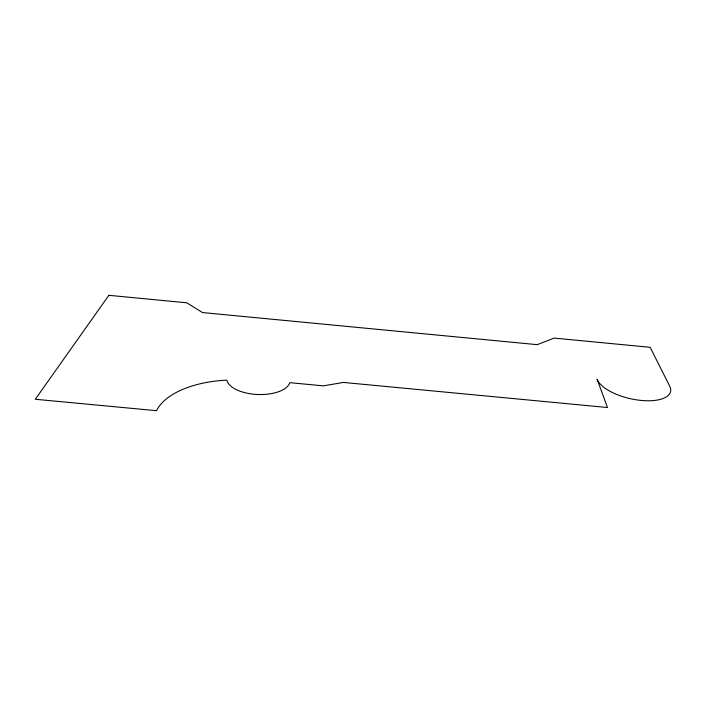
<?xml version="1.0" encoding="UTF-8"?>
<svg xmlns="http://www.w3.org/2000/svg" width="706" height="706" viewBox="0 0 706 706"><rect width="100%" height="100%" fill="white"/><g stroke="black" fill="none" stroke-linecap="round" stroke-linejoin="round"><path stroke-width="1.06" d="M108.856 295.311L35.3 399.261L156.52 410.689A82.593 41.866 1.1 0 1 226.838 380.146A31.761 14.958 2.2 0 0 257.699 394.495A31.761 14.958 2.2 0 0 289.813 382.67L323.348 385.855L343.381 382.431L607.487 407.521L597.082 379.193A37.85 15.814 12.8 0 0 641.119 400.426A37.85 15.814 12.8 0 0 669.676 386.12L650.164 347.308L554.192 338.086L537.213 344.66L202.516 312.555L186.763 302.795L108.856 295.311"/></g></svg>
